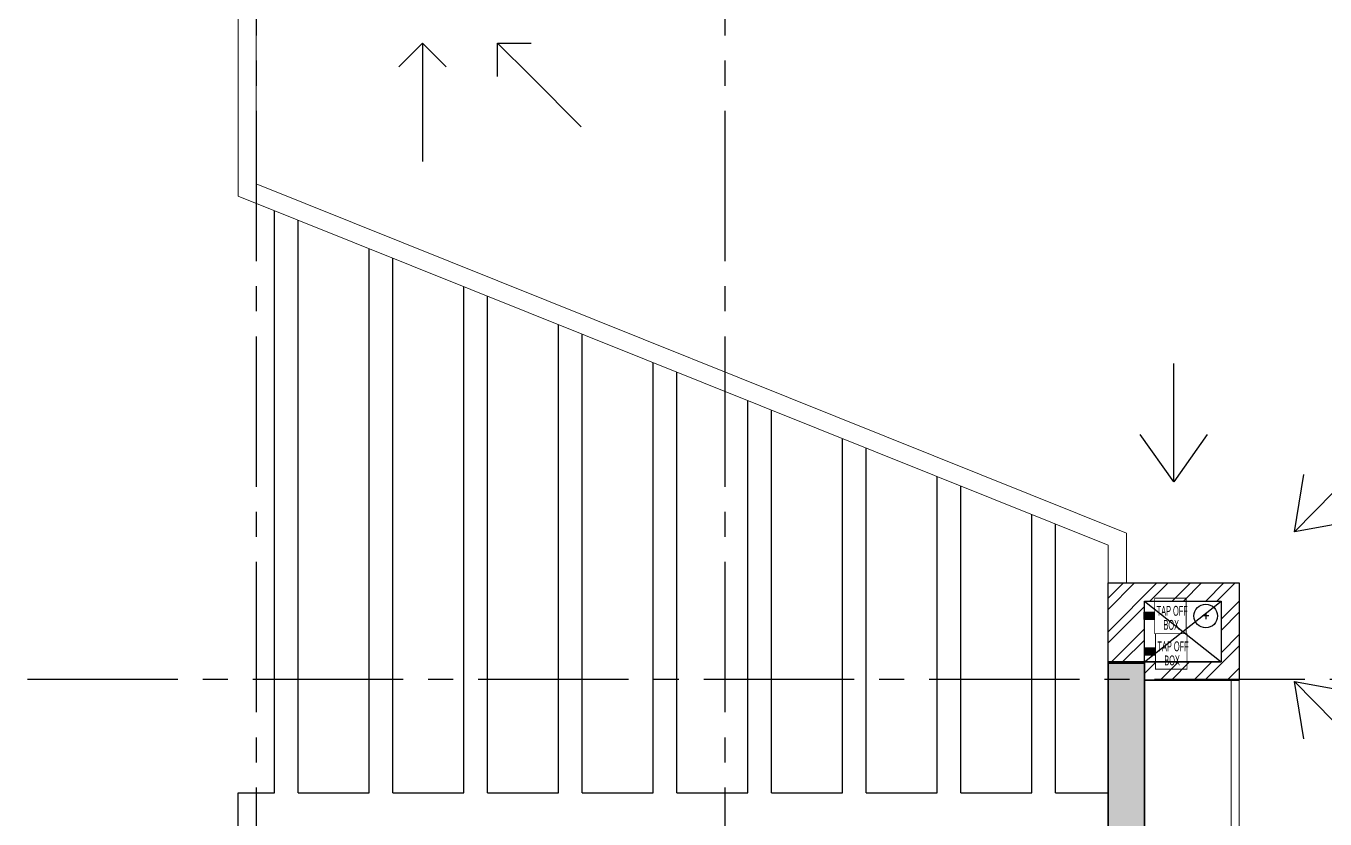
# Model space of a CAD drawing. Header units: millimetres. Extents: x -2409243 to -2334937, y -643723 to -441957.
# Drawn here: x -2363749 to -2355516, y -480078 to -475055 of the extents above; entities that cross this region are included whole.
import ezdxf

# ---------------------------------------------------------------- set-up
doc = ezdxf.new("R2010")
doc.units = ezdxf.units.MM
doc.header["$MEASUREMENT"] = 0
doc.linetypes.add('CENTER2', pattern=[28.575, 19.05, -3.175, 3.175, -3.175])
for name, color, linetype in [('A-Anno-Grid Lines', 154, 'Continuous'), ('A-Elevation', 4, 'Continuous'), ('A-Wall Patt', 8, 'Continuous'), ('S-Conc Patt', 9, 'Continuous')]:
    doc.layers.add(name, color=color, linetype=linetype)
for name, color, linetype, lineweight in [('A-Detail Lines', 8, 'Continuous', 25), ('A-Door', 4, 'Continuous', 9), ('A-DTLS-Elevation', 4, 'Continuous', 25), ('A-Wall Ele', 3, 'Continuous', 20), ('A-Wall Sec', 1, 'Continuous', 30), ('AREA', 6, 'Continuous', 25), ('COL', 15, 'Continuous', 25), ('E-PANEL DIM', 3, 'Continuous', 13), ('S-Concrete', 40, 'Continuous', 30)]:
    doc.layers.add(name, color=color, linetype=linetype, lineweight=lineweight)
doc.styles.add('ST', font='ARIALN.TTF', dxfattribs={"width": 0.6})
doc.styles.get("Standard").update_dxf_attribs({"font": 'trebuc.ttf'})
doc.dimstyles.new('DIM 1', dxfattribs={"dimtxt": 175, "dimasz": 200, "dimexe": 100, "dimexo": 50, "dimgap": 125, "dimtad": 3, "dimdec": 0, "dimtxsty": 'Standard', "dimblk": 'OBLIQUE', "dimcen": 250, "dimdle": 100, "dimclrd": 256, "dimclre": 256, "dimclrt": 256, "dimadec": 0, "dimazin": 0, "dimtfac": 1, "dimtdec": 0, "dimtmove": 1, "dimatfit": 3, "dimldrblk": 'OBLIQUE', "dimfxl": 300, "dimfxlon": 1, "dimlwd": -1, "dimlwe": -1, "dimarcsym": 0})

# ---------------------------------------------------------------- blocks, each defined once
blk = doc.blocks.new('Cols Residences')
at = {"layer": 'S-Conc Patt'}
blk.add_hatch(color=256, dxfattribs=at).paths.add_polyline_path([(-14961.6, -6784.3), (-16441.6, -6784.3), (-16441.6, -5314.3), (-16671.6, -5314.3), (-16671.6, -7014.3), (-14961.6, -7014.3)])
at = {"layer": 'S-Concrete', "lineweight": 35}
blk.add_lwpolyline([(-14961.6, -6784.3), (-16441.6, -6784.3), (-16441.6, -5314.3), (-16671.6, -5314.3), (-16671.6, -7014.3), (-14961.6, -7014.3)], close=True, dxfattribs=at)
blk = doc.blocks.new('Grid Residences')
at = {"layer": 'A-Anno-Grid Lines', "linetype": 'CENTER2', "ltscale": 50}
for p, q in [((-15071.6, 2923), (-15071.6, -27704.4)), ((12818.2, -1384.3), (-37818, -1384.3)), ((12818.2, -4354.3), (-37818, -4354.3))]:
    blk.add_line(p, q, dxfattribs=at)
blk = doc.blocks.new('Pergola')
at = {"layer": 'A-Elevation', "ltscale": 1000}
for p, q in [((-21370, 78245.2), (-20720, 78245.2)), ((-20720, 78245.2), (-20720, 78015.2)), ((-20720, 78015.2), (-17032.3, 78015.2)), ((-20720, 77865.2), (-20720, 77415.2)), ((-20720, 77865.2), (-17092.5, 77865.2)), ((-20720, 77865.2), (-20720, 77715.2)), ((-20720, 77415.2), (-17273.1, 77415.2)), ((-20720, 77265.2), (-20720, 76815.2)), ((-20720, 77265.2), (-17333.3, 77265.2)), ((-20720, 76815.2), (-17513.9, 76815.2)), ((-20720, 76665.2), (-20720, 76215.2)), ((-20720, 76665.2), (-17574.1, 76665.2)), ((-20720, 76215.2), (-17754.7, 76215.2)), ((-20720, 76065.2), (-20720, 75615.2)), ((-20720, 76065.2), (-17814.9, 76065.2)), ((-20720, 75615.2), (-17995.5, 75615.2)), ((-20720, 75465.2), (-20720, 75015.2)), ((-20720, 75465.2), (-18055.8, 75465.2)), ((-20720, 75015.2), (-18236.4, 75015.2)), ((-20720, 74865.2), (-20720, 74415.2)), ((-20720, 74865.2), (-18296.6, 74865.2)), ((-20720, 74415.2), (-18477.2, 74415.2)), ((-20720, 74265.2), (-20720, 73815.2)), ((-20720, 74265.2), (-18537.4, 74265.2)), ((-20720, 73815.2), (-18718, 73815.2)), ((-20720, 73665.2), (-20720, 73215.2)), ((-20720, 73665.2), (-18778.2, 73665.2)), ((-20720, 73215.2), (-18958.8, 73215.2)), ((-20720, 73065.2), (-19019, 73065.2)), ((-20720, 73065.2), (-20720, 72730.2))]:
    blk.add_line(p, q, dxfattribs=at)
blk = doc.blocks.new('Elec Shaft Door')
at = {"layer": 'A-Door'}
for p, q in [((-21320, 55996.6), (-19955, 55996.6)), ((-21320, 55946.6), (-19955, 55946.6))]:
    blk.add_line(p, q, dxfattribs=at)
blk = doc.blocks.new('Rainwater Pipe Shaft')
at = {"layer": 'A-Detail Lines'}
for points in [[(-830817.3, 282561.1), (-830332.3, 282176.1)], [(-830817.3, 282176.1), (-830332.3, 282561.1)]]:
    blk.add_lwpolyline(points, dxfattribs=at)
blk = doc.blocks.new('_Open90')
at = {"color": 0, "linetype": 'ByBlock', "lineweight": -2}
for p, q in [((-0.5, 0.5), (0, 0)), ((0, 0), (-1, 0)), ((0, 0), (-0.5, -0.5))]:
    blk.add_line(p, q, dxfattribs=at)
blk = doc.blocks.new('Leader')
at = {"layer": 'A-Detail Lines'}
blk.add_lwpolyline([(-866884.2, 285459.3), (-866434.2, 285459.3)], dxfattribs=at)
at = {"layer": 'A-Detail Lines', "xscale": 300, "yscale": 300, "zscale": 300, "rotation": 180}
blk.add_blockref('_Open90', (-867184.2, 285459.3), dxfattribs=at)
blk = doc.blocks.new('TAP OFF BOX.')
at = {"ltscale": 5}
blk.add_hatch(color=256, dxfattribs=at).paths.add_polyline_path([(-137, 47), (0, 47), (0, -47), (-137, -47)])
at = {"ltscale": 5, "const_width": 10}
blk.add_lwpolyline([(0, 225), (0, -225), (400, -225), (400, 225)], close=True, dxfattribs=at)
at = {"ltscale": 5}
blk.add_lwpolyline([(0, 47), (-137, 47), (-137, -47), (0, -47)], close=True, dxfattribs=at)
at = {"style": 'ST', "width": 0.6}
for s, p in [('TAP OFF', (26, 2)), ('BOX', (112, -176))]:
    blk.add_text(s, height=124.4, dxfattribs=at).set_placement(p)
blk = doc.blocks.new('RW pipe')
at = {"layer": 'A-Detail Lines'}
for points in [[(-912742.9, 292075.2), (-912782.9, 292075.2)], [(-912762.9, 292095.2), (-912762.9, 292055.2)]]:
    blk.add_lwpolyline(points, dxfattribs=at)
at = {"layer": 'A-DTLS-Elevation'}
blk.add_circle((-912762.9, 292075.2), 75, dxfattribs=at)
blk = doc.blocks.new('_Oblique')
at = {"layer": 'AREA', "color": 0, "lineweight": -2}
blk.add_line((-0.5, -0.5), (0.5, 0.5), dxfattribs=at)

msp = doc.modelspace()

# ---------------------------------------------------------------- hatches: boundary and pattern name
at = {"layer": 'A-Wall Patt'}
h = msp.add_hatch(dxfattribs=at)
h.set_pattern_fill('ANSI32', color=256, scale=400, style=0)
h.set_pattern_definition([(45, (-2356149.52, -478787.53), (-106.066, 106.066), []), (45, (-2356078.8, -478787.53), (-106.066, 106.066), [])])
h.paths.add_polyline_path([(-2356059.9, -478582.8), (-2356889.9, -478582.8), (-2356889.9, -479082.8), (-2356659.9, -479082.8), (-2356659.9, -478697.8), (-2356174.9, -478697.8), (-2356174.9, -479082.8), (-2356659.9, -479082.8), (-2356659.9, -479197.8), (-2356059.9, -479197.8)])

# ---------------------------------------------------------------- linework, layer by layer
at = {"layer": 'A-Elevation', "ltscale": 1000}
for p, q in [((-2362174.9, -479912.8), (-2362174.9, -476225.1)), ((-2362024.9, -479912.8), (-2362024.9, -476285.3)), ((-2361574.9, -479912.8), (-2361574.9, -476465.9)), ((-2361424.9, -479912.8), (-2361424.9, -476526.1)), ((-2360974.9, -479912.8), (-2360974.9, -476706.7)), ((-2360824.9, -479912.8), (-2360824.9, -476766.9)), ((-2360374.9, -479912.8), (-2360374.9, -476947.5)), ((-2360224.9, -479912.8), (-2360224.9, -477007.7)), ((-2359774.9, -479912.8), (-2359774.9, -477188.3)), ((-2359624.9, -479912.8), (-2359624.9, -477248.5)), ((-2359174.9, -479912.8), (-2359174.9, -477429.1)), ((-2359024.9, -479912.8), (-2359024.9, -477489.3)), ((-2358574.9, -479912.8), (-2358574.9, -477669.9)), ((-2358424.9, -479912.8), (-2358424.9, -477730.1)), ((-2357974.9, -479912.8), (-2357974.9, -477910.7)), ((-2357824.9, -479912.8), (-2357824.9, -477970.9)), ((-2357374.9, -479912.8), (-2357374.9, -478151.6)), ((-2357224.9, -479912.8), (-2357224.9, -478211.8)), ((-2362404.9, -479912.8), (-2362174.9, -479912.8)), ((-2362404.9, -480562.8), (-2362404.9, -479912.8)), ((-2362024.9, -479912.8), (-2361574.9, -479912.8)), ((-2362024.9, -479912.8), (-2361874.9, -479912.8)), ((-2361424.9, -479912.8), (-2360974.9, -479912.8)), ((-2360824.9, -479912.8), (-2360374.9, -479912.8)), ((-2360224.9, -479912.8), (-2359774.9, -479912.8)), ((-2359624.9, -479912.8), (-2359174.9, -479912.8)), ((-2359024.9, -479912.8), (-2358574.9, -479912.8)), ((-2358424.9, -479912.8), (-2357974.9, -479912.8)), ((-2357824.9, -479912.8), (-2357374.9, -479912.8)), ((-2357224.9, -479912.8), (-2356889.9, -479912.8))]:
    msp.add_line(p, q, dxfattribs=at)
at = {"layer": 'A-Wall Ele'}
for points in [[(-2356889.9, -478582.8), (-2356889.9, -478344.2), (-2362404.9, -476132.8), (-2362404.9, -475002.8)], [(-2356889.9, -478582.8), (-2356889.9, -478344.2), (-2362404.9, -476132.8), (-2362404.9, -475002.8)], [(-2362289.9, -475002.8), (-2362289.9, -476055), (-2356774.9, -478266.4), (-2356774.9, -478582.8)], [(-2362289.9, -475002.8), (-2362289.9, -476055), (-2356774.9, -478266.4), (-2356774.9, -478582.8)]]:
    msp.add_lwpolyline(points, dxfattribs=at)
at = {"layer": 'A-Wall Sec', "lineweight": 35}
for p, q in [((-2356174.9, -479082.8), (-2356659.9, -479082.8)), ((-2356174.9, -479082.8), (-2356659.9, -479082.8)), ((-2356059.9, -479197.8), (-2356659.9, -479197.8)), ((-2356059.9, -479197.8), (-2356659.9, -479197.8))]:
    msp.add_line(p, q, dxfattribs=at)
at = {"layer": 'A-Wall Sec'}
for points in [[(-2356889.9, -479082.8), (-2356889.9, -478582.8), (-2356059.9, -478582.8), (-2356059.9, -479197.8)], [(-2356889.9, -479082.8), (-2356889.9, -478582.8), (-2356059.9, -478582.8), (-2356059.9, -479197.8)], [(-2356659.9, -479082.8), (-2356659.9, -478697.8), (-2356174.9, -478697.8), (-2356174.9, -479082.8)], [(-2356659.9, -479082.8), (-2356659.9, -478697.8), (-2356174.9, -478697.8), (-2356174.9, -479082.8)]]:
    msp.add_lwpolyline(points, dxfattribs=at)
at = {"layer": 'COL'}
msp.add_lwpolyline([(-2356889.9, -479092.8), (-2356889.9, -480562.8), (-2358359.9, -480562.8), (-2358359.9, -480792.8), (-2356659.9, -480792.8), (-2356659.9, -479092.8)], close=True, dxfattribs=at)
at = {"layer": 'S-Concrete', "lineweight": 35}
msp.add_lwpolyline([(-2356889.9, -479082.8), (-2356889.9, -480562.8), (-2358359.9, -480562.8), (-2358359.9, -480792.8), (-2356659.9, -480792.8), (-2356659.9, -479082.8)], close=True, dxfattribs=at)

# ---------------------------------------------------------------- block references
at = {"layer": 'A-Anno-Grid Lines', "rotation": 90}
msp.add_blockref('Grid Residences', (-2363674.2, -464121.2), dxfattribs=at)
at = {"layer": 'A-Detail Lines'}
for name, p, rotation in [('Leader', (-1949418.3, -1290204.8), 314.9999999999312), ('Leader', (-2646695.1, -1342346.9), 270), ('Elec Shaft Door', (-2300113.3, -459242.8), 90), ('Elec Shaft Door', (-2300113.3, -459242.8), 90)]:
    msp.add_blockref(name, p, dxfattribs=dict(at, rotation=rotation))
msp.add_blockref('Rainwater Pipe Shaft', (-1525842.6, -761258.9), dxfattribs=at)
msp.add_blockref('Rainwater Pipe Shaft', (-1525842.6, -761258.9), dxfattribs=at)
at = {"layer": 'A-Door', "rotation": 90}
msp.add_blockref('Pergola', (-2284159.7, -459192.8), dxfattribs=at)
at = {"layer": 'A-DTLS-Elevation'}
msp.add_blockref('RW pipe', (-1443509, -770867), dxfattribs=at)
at = {"layer": 'E-PANEL DIM', "xscale": 0.5, "yscale": 0.5, "zscale": 0.5}
for p in [(-2356595.9, -478791.2), (-2356590.6, -479016.3)]:
    msp.add_blockref('TAP OFF BOX.', p, dxfattribs=at)
at = {"layer": 'S-Concrete', "rotation": 90}
msp.add_blockref('Cols Residences', (-2363674.2, -464121.2), dxfattribs=at)

# ---------------------------------------------------------------- leaders
at = {"layer": 'A-Detail Lines'}
for points in [[(-2356474.9, -477943.1), (-2356474.9, -477193.1)], [(-2355710.1, -478258.1), (-2355184.4, -477723.2)], [(-2355710.1, -479206.6), (-2355184.4, -479741.5)]]:
    msp.add_leader(points, dimstyle='DIM 1', override={"dimasz": 300, "dimgap": 125, "dimtad": 0, "dimldrblk": 'Open90'}, dxfattribs=at)

doc.saveas('drawing.dxf')
